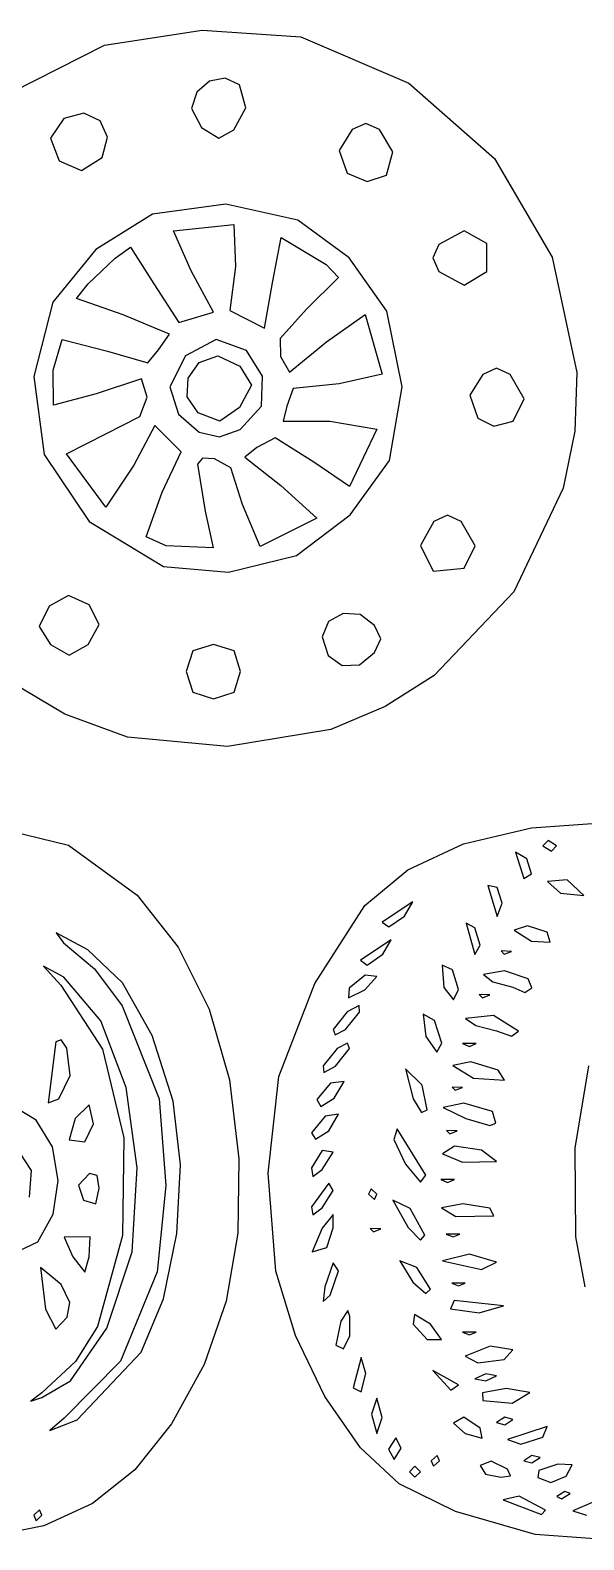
# Model space of a CAD drawing. Extents: x 1.4 to 78.7, y 1.5 to 53.2.
# Drawn here: x 33.5 to 42.1, y 5.02 to 28.5 of the extents above; entities that cross this region are included whole.
import ezdxf

# ---------------------------------------------------------------- set-up
doc = ezdxf.new("R2010")
doc.units = 0

msp = doc.modelspace()

# ---------------------------------------------------------------- linework, layer by layer
at = {"layer": 'Image'}
for p, q in [((34.651012, 28.271013), (36.169716, 28.504799)), ((36.169716, 28.504799), (37.701191, 28.400156)), ((33.222766, 27.548401), (34.651012, 28.271013)), ((37.701191, 28.400156), (39.383818, 27.681205)), ((36.282189, 27.710699), (36.086086, 27.542997)), ((36.526303, 27.758837), (36.282189, 27.710699)), ((36.750743, 27.65423), (36.526303, 27.758837)), ((36.086086, 27.542997), (36.005677, 27.288918)), ((36.848348, 27.296562), (36.750743, 27.65423)), ((39.383818, 27.681205), (40.713828, 26.50652)), ((36.005677, 27.288918), (36.159089, 26.992799)), ((36.664171, 26.956297), (36.848348, 27.296562)), ((34.019482, 27.130887), (33.812845, 26.824615)), ((34.331817, 27.214264), (34.019482, 27.130887)), ((34.581906, 27.092985), (34.331817, 27.214264)), ((34.699348, 26.838939), (34.581906, 27.092985)), ((38.715007, 27.055639), (38.503341, 26.959281)), ((38.926673, 26.959281), (38.715007, 27.055639)), ((33.812845, 26.824615), (33.94447, 26.47133)), ((34.613748, 26.524019), (34.699348, 26.838939)), ((36.159089, 26.992799), (36.42901, 26.824498)), ((36.42901, 26.824498), (36.664171, 26.956297)), ((36.664171, 26.956297), (36.664171, 26.956297)), ((38.503341, 26.959281), (38.297177, 26.635539)), ((39.135474, 26.61464), (38.926673, 26.959281)), ((38.297177, 26.635539), (38.424722, 26.280211)), ((39.03674, 26.248765), (39.135474, 26.61464)), ((33.94447, 26.47133), (34.292664, 26.322634)), ((34.292664, 26.322634), (34.613748, 26.524019)), ((34.613748, 26.524019), (34.613748, 26.524019)), ((40.713828, 26.50652), (41.610959, 24.973678)), ((38.424722, 26.280211), (38.736519, 26.151846)), ((38.736519, 26.151846), (39.03674, 26.248765)), ((39.03674, 26.248765), (39.03674, 26.248765)), ((35.39594, 25.642822), (34.516795, 25.093919)), ((36.535869, 25.798584), (35.39594, 25.642822)), ((37.656675, 25.548977), (36.535869, 25.798584)), ((35.724648, 25.386341), (36.663631, 25.484739)), ((35.999814, 24.759745), (35.724648, 25.386341)), ((36.663631, 25.484739), (36.686465, 24.82873)), ((38.454602, 24.961916), (37.656675, 25.548977)), ((40.242773, 25.385166), (39.850219, 25.1735)), ((40.595799, 25.189256), (40.242773, 25.385166)), ((34.814646, 24.957775), (35.055626, 25.129367)), ((35.055626, 25.129367), (35.420449, 24.558768)), ((37.262325, 24.575042), (37.396061, 25.279785)), ((37.396061, 25.279785), (38.099799, 24.86004)), ((39.850219, 25.1735), (39.753864, 24.961833)), ((40.593078, 24.750167), (40.595799, 25.189256)), ((34.516795, 25.093919), (33.8476, 24.271661)), ((34.39479, 24.558775), (34.814646, 24.957775)), ((39.039264, 24.131805), (38.454602, 24.961916)), ((39.753864, 24.961833), (39.850219, 24.750167)), ((41.610959, 24.973678), (41.994947, 23.180253)), ((36.344343, 24.120404), (35.999814, 24.759745)), ((36.686465, 24.82873), (36.60001, 24.146605)), ((38.28893, 24.657494), (37.792742, 24.166481)), ((38.099799, 24.86004), (38.28893, 24.657494)), ((39.850219, 24.750167), (40.242773, 24.538501)), ((40.242773, 24.538501), (40.593078, 24.750167)), ((40.593078, 24.750167), (40.593078, 24.750167)), ((34.215911, 24.331369), (34.39479, 24.558775)), ((35.420449, 24.558768), (35.804753, 23.958945)), ((37.136775, 23.870936), (37.262325, 24.575042)), ((33.8476, 24.271661), (33.553086, 23.118119)), ((34.94122, 24.075102), (34.215911, 24.331369)), ((35.663952, 23.776501), (34.94122, 24.075102)), ((35.804753, 23.958945), (36.344343, 24.120404)), ((36.60001, 24.146605), (37.136775, 23.870936)), ((37.792742, 24.166481), (37.381401, 23.710793)), ((38.099994, 23.655603), (38.703413, 24.079994)), ((38.703413, 24.079994), (38.968996, 23.155308)), ((39.278696, 22.957948), (39.039264, 24.131805)), ((35.492455, 23.531318), (35.663952, 23.776501)), ((33.85087, 23.216382), (33.990743, 23.691835)), ((33.990743, 23.691835), (34.698248, 23.510151)), ((34.698248, 23.510151), (35.323532, 23.328465)), ((35.323532, 23.328465), (35.492455, 23.531318)), ((36.385729, 23.691835), (35.911637, 23.441107)), ((36.859618, 23.521727), (36.385729, 23.691835)), ((37.110086, 23.121582), (36.859618, 23.521727)), ((37.381401, 23.710793), (37.389338, 23.429652)), ((37.527061, 23.184217), (38.099994, 23.655603)), ((35.911637, 23.441107), (35.667011, 22.955186)), ((35.953589, 23.092045), (36.123139, 23.335795)), ((36.123139, 23.335795), (36.414511, 23.437835)), ((36.414511, 23.437835), (36.752656, 23.277563)), ((36.752656, 23.277563), (36.937009, 22.983586)), ((37.389338, 23.429652), (37.527061, 23.184217)), ((33.553086, 23.118119), (33.712235, 21.907119)), ((33.860549, 22.673804), (33.85087, 23.216382)), ((35.223801, 23.080458), (34.524012, 22.848344)), ((35.31229, 22.794684), (35.223801, 23.080458)), ((35.938168, 22.80014), (35.953589, 23.092045)), ((37.092619, 22.656671), (37.110086, 23.121582)), ((38.968996, 23.155308), (38.298397, 23.001977)), ((40.535338, 23.149286), (40.329175, 22.825544)), ((40.747004, 23.245643), (40.535338, 23.149286)), ((40.958671, 23.149286), (40.747004, 23.245643)), ((41.173893, 22.771072), (40.958671, 23.149286)), ((41.994947, 23.180253), (41.964623, 22.266423)), ((34.524012, 22.848344), (33.860549, 22.673804)), ((35.20251, 22.495987), (35.31229, 22.794684)), ((35.667011, 22.955186), (35.799603, 22.533437)), ((36.109182, 22.553636), (35.938168, 22.80014)), ((36.937009, 22.983586), (36.74929, 22.634739)), ((37.585613, 22.929338), (37.485035, 22.654495)), ((38.298397, 23.001977), (37.585613, 22.929338)), ((39.080002, 21.810777), (39.278696, 22.957948)), ((40.329175, 22.825544), (40.45672, 22.470216)), ((36.441705, 22.421837), (36.109182, 22.553636)), ((36.109182, 22.553636), (36.109182, 22.553636)), ((36.74929, 22.634739), (36.441705, 22.421837)), ((36.762702, 22.292262), (37.092619, 22.656671)), ((37.485035, 22.654495), (37.426641, 22.421837)), ((41.006571, 22.424816), (41.173893, 22.771072)), ((34.672179, 22.226437), (35.20251, 22.495987)), ((35.431609, 22.357059), (35.104809, 21.73794)), ((35.636462, 22.152205), (35.431609, 22.357059)), ((35.799603, 22.533437), (36.12057, 22.251789)), ((37.426641, 22.421837), (38.155485, 22.421837)), ((38.155485, 22.421837), (38.884329, 22.297101)), ((40.45672, 22.470216), (40.703508, 22.343414)), ((40.703508, 22.343414), (41.006571, 22.424816)), ((41.006571, 22.424816), (41.006571, 22.424816)), ((34.058346, 21.912498), (34.672179, 22.226437)), ((35.841315, 21.947352), (35.636462, 22.152205)), ((36.12057, 22.251789), (36.438928, 22.179995)), ((36.438928, 22.179995), (36.762702, 22.292262)), ((36.762702, 22.292262), (36.762702, 22.292262)), ((37.306211, 22.16558), (37.020459, 22.014551)), ((37.904251, 21.78458), (37.306211, 22.16558)), ((38.884329, 22.297101), (38.45888, 21.405838)), ((41.964623, 22.266423), (41.783166, 21.381588)), ((33.712235, 21.907119), (34.411481, 20.864253)), ((34.674332, 21.086658), (34.058346, 21.912498)), ((35.549808, 21.318009), (35.841315, 21.947352)), ((36.175534, 21.849858), (36.095363, 21.754148)), ((36.36197, 21.836894), (36.175534, 21.849858)), ((37.020459, 22.014551), (36.83116, 21.861265)), ((36.83116, 21.861265), (37.392079, 21.420456)), ((35.104809, 21.73794), (34.674332, 21.086658)), ((36.095363, 21.754148), (36.215639, 21.024838)), ((36.617768, 21.695607), (36.36197, 21.836894)), ((36.794788, 21.127922), (36.617768, 21.695607)), ((38.45888, 21.405838), (37.904251, 21.78458)), ((38.469148, 20.965075), (39.080002, 21.810777)), ((37.392079, 21.420456), (37.952997, 20.913279)), ((41.783166, 21.381588), (41.013304, 19.766366)), ((35.297492, 20.62526), (35.549808, 21.318009)), ((36.215639, 21.024838), (36.341316, 20.453339)), ((37.071219, 20.474506), (36.794788, 21.127922)), ((37.952997, 20.913279), (37.071219, 20.474506)), ((37.636627, 20.333988), (38.469148, 20.965075)), ((39.985005, 20.959646), (39.773339, 20.863289)), ((40.196672, 20.863289), (39.985005, 20.959646)), ((34.411481, 20.864253), (35.569152, 20.164089)), ((39.773339, 20.863289), (39.561673, 20.489486)), ((40.411894, 20.485075), (40.196672, 20.863289)), ((35.607678, 20.48348), (35.297492, 20.62526)), ((36.341316, 20.453339), (35.607667, 20.48348)), ((35.607667, 20.48348), (35.607678, 20.48348)), ((39.561673, 20.489486), (39.761085, 20.089184)), ((40.244572, 20.138819), (40.411894, 20.485075)), ((36.580455, 20.076329), (37.636627, 20.333988)), ((37.636627, 20.333988), (37.636627, 20.333988)), ((35.569152, 20.164089), (36.580455, 20.076329)), ((39.761085, 20.089184), (40.244572, 20.138819)), ((40.244572, 20.138819), (40.244572, 20.138819)), ((41.013304, 19.766366), (39.778257, 18.469515)), ((33.791177, 19.547068), (33.635013, 19.228)), ((34.092358, 19.712507), (33.791177, 19.547068)), ((34.412137, 19.565723), (34.092358, 19.712507)), ((34.566345, 19.26134), (34.412137, 19.565723)), ((34.397012, 18.950508), (34.566345, 19.26134)), ((38.133092, 19.307357), (38.037674, 19.065892)), ((38.359798, 19.43127), (38.133092, 19.307357)), ((38.628472, 19.417732), (38.359798, 19.43127)), ((38.849793, 19.246841), (38.628472, 19.417732)), ((33.635013, 19.228), (33.809695, 18.948789)), ((38.037674, 19.065892), (38.128683, 18.776824)), ((38.946149, 19.035174), (38.849793, 19.246841)), ((38.849793, 18.823508), (38.946149, 19.035174)), ((33.809695, 18.948789), (34.100679, 18.781174)), ((34.100679, 18.781174), (34.397012, 18.950508)), ((34.397012, 18.950508), (34.397012, 18.950508)), ((36.02261, 18.848908), (35.92101, 18.527175)), ((36.344343, 18.950508), (36.02261, 18.848908)), ((36.666076, 18.848908), (36.344343, 18.950508)), ((36.767676, 18.527175), (36.666076, 18.848908)), ((38.615246, 18.631604), (38.849793, 18.823508)), ((38.849793, 18.823508), (38.849793, 18.823508)), ((38.128683, 18.776824), (38.348042, 18.624052)), ((38.348042, 18.624052), (38.615246, 18.631604)), ((34.035634, 17.868025), (33.164134, 18.385026)), ((35.92101, 18.527175), (36.02261, 18.205442)), ((36.666076, 18.205442), (36.767676, 18.527175)), ((39.778257, 18.469515), (39.015319, 17.982645)), ((36.02261, 18.205442), (36.344343, 18.103842)), ((36.344343, 18.103842), (36.666076, 18.205442)), ((36.666076, 18.205442), (36.666076, 18.205442)), ((35.007927, 17.507686), (34.035634, 17.868025)), ((39.015319, 17.982645), (38.170921, 17.625965)), ((38.170921, 17.625965), (36.565813, 17.362658)), ((36.565813, 17.362658), (35.007927, 17.507686)), ((35.007927, 17.507686), (35.007927, 17.507686)), ((32.711719, 16.160863), (34.090066, 15.829165)), ((40.231462, 15.846257), (41.287807, 16.094823)), ((41.287807, 16.094823), (42.525002, 16.185747)), ((34.090066, 15.829165), (35.158361, 15.049694)), ((39.365565, 15.443302), (40.231462, 15.846257)), ((41.546339, 15.902522), (41.46667, 15.817855)), ((41.46667, 15.817855), (41.598668, 15.733189)), ((41.678337, 15.817855), (41.546339, 15.902522)), ((41.598668, 15.733189), (41.678337, 15.817855)), ((41.678337, 15.817855), (41.678337, 15.817855)), ((41.215782, 15.613443), (41.04253, 15.718269)), ((41.04253, 15.718269), (41.171046, 15.309856)), ((41.289627, 15.382048), (41.215782, 15.613443)), ((38.699711, 14.889211), (39.365565, 15.443302)), ((41.171046, 15.309856), (41.289627, 15.382048)), ((41.289627, 15.382048), (41.289627, 15.382048)), ((41.841757, 15.288564), (41.537515, 15.263205)), ((42.101669, 15.045487), (41.841757, 15.288564)), ((35.158361, 15.049694), (35.797563, 14.240575)), ((40.753675, 15.169013), (40.610252, 15.201324)), ((40.610252, 15.201324), (40.756183, 14.71719)), ((40.831671, 14.923859), (40.753675, 15.169013)), ((41.537515, 15.263205), (41.740397, 15.081711)), ((41.740397, 15.081711), (42.101669, 15.045487)), ((42.101669, 15.045487), (42.101669, 15.045487)), ((37.92088, 13.677958), (38.699711, 14.889211)), ((39.44437, 14.94738), (38.969007, 14.630571)), ((39.314729, 14.724244), (39.44437, 14.94738)), ((40.756183, 14.71719), (40.831671, 14.923859)), ((40.831671, 14.923859), (40.831671, 14.923859)), ((38.969007, 14.630571), (39.071566, 14.555853)), ((39.071566, 14.555853), (39.314729, 14.724244)), ((39.314729, 14.724244), (39.314729, 14.724244)), ((40.410734, 14.542395), (40.275774, 14.612847)), ((40.275774, 14.612847), (40.409952, 14.124524)), ((41.229955, 14.570458), (41.018845, 14.505524)), ((41.532091, 14.473967), (41.229955, 14.570458)), ((34.390619, 14.200006), (33.897477, 14.462881)), ((33.897477, 14.462881), (34.016013, 14.307057)), ((39.105703, 14.354701), (38.63034, 14.037892)), ((38.976063, 14.131565), (39.105703, 14.354701)), ((40.491708, 14.272691), (40.410734, 14.542395)), ((41.018845, 14.505524), (41.289789, 14.335836)), ((41.289789, 14.335836), (41.582028, 14.320408)), ((41.582028, 14.320408), (41.532091, 14.473967)), ((41.532091, 14.473967), (41.532091, 14.473967)), ((34.016013, 14.307057), (34.495659, 13.902554)), ((34.932994, 13.685205), (34.390619, 14.200006)), ((35.797563, 14.240575), (36.278029, 13.278247)), ((38.732899, 13.963174), (38.976063, 14.131565)), ((38.976063, 14.131565), (38.976063, 14.131565)), ((40.409952, 14.124524), (40.491708, 14.272691)), ((40.491708, 14.272691), (40.491708, 14.272691)), ((40.978073, 14.175676), (40.815796, 14.18237)), ((40.815796, 14.18237), (40.866948, 14.131218)), ((40.866948, 14.131218), (40.978073, 14.175687)), ((40.978073, 14.175687), (40.978073, 14.175676)), ((34.018407, 13.772322), (33.702142, 13.943117)), ((33.702142, 13.943117), (33.970915, 13.65128)), ((34.495659, 13.902554), (34.924107, 13.329109)), ((38.63034, 14.037892), (38.732899, 13.963174)), ((40.06057, 13.887521), (39.899918, 13.95963)), ((39.899918, 13.95963), (39.927617, 13.612911)), ((40.154338, 13.584746), (40.06057, 13.887521)), ((40.869205, 13.871593), (40.543183, 13.818089)), ((41.238031, 13.748655), (40.869205, 13.871593)), ((33.970915, 13.65128), (34.621723, 12.653663)), ((34.592002, 13.094715), (34.018407, 13.772322)), ((35.389653, 12.86793), (34.932994, 13.685205)), ((37.359503, 12.227165), (37.92088, 13.677958)), ((38.702728, 13.803661), (38.455348, 13.605934)), ((38.696169, 13.578978), (38.88434, 13.782717)), ((38.88434, 13.782717), (38.702728, 13.803661)), ((40.543183, 13.818089), (40.686161, 13.699882)), ((40.686161, 13.699882), (41.001004, 13.616512)), ((41.29372, 13.610659), (41.238031, 13.748655)), ((38.455348, 13.605934), (38.442445, 13.45378)), ((38.442445, 13.45378), (38.696169, 13.578978)), ((38.696169, 13.578978), (38.696169, 13.578978)), ((39.927617, 13.612911), (40.075478, 13.420309)), ((40.075478, 13.420309), (40.154338, 13.584746)), ((40.154338, 13.584746), (40.154338, 13.584746)), ((40.639406, 13.49833), (40.47713, 13.505024)), ((40.47713, 13.505024), (40.528282, 13.453872)), ((40.528282, 13.453872), (40.639406, 13.498341)), ((40.639406, 13.498341), (40.639406, 13.49833)), ((41.001004, 13.616512), (41.184542, 13.537449)), ((41.184542, 13.537449), (41.29372, 13.610664)), ((41.29372, 13.610664), (41.29372, 13.610659)), ((34.924107, 13.329109), (35.501588, 11.880868)), ((36.278029, 13.278247), (36.594615, 12.176041)), ((38.426209, 13.232678), (38.207008, 12.961462)), ((38.397507, 12.960139), (38.616709, 13.231355)), ((38.609006, 13.333921), (38.426209, 13.232678)), ((38.616709, 13.231355), (38.609006, 13.333921)), ((38.616709, 13.231355), (38.616709, 13.231355)), ((39.782404, 13.098797), (39.60674, 13.200803)), ((39.60674, 13.200803), (39.648456, 12.849414)), ((40.698648, 13.180331), (40.261997, 13.129684)), ((41.085671, 12.936205), (40.698648, 13.180331)), ((34.98549, 12.05574), (34.592002, 13.094715)), ((38.207008, 12.961462), (38.238827, 12.876278)), ((38.238827, 12.876278), (38.397507, 12.960139)), ((39.897338, 12.748693), (39.782404, 13.098797)), ((40.261997, 13.129684), (40.422448, 13.022555)), ((40.422448, 13.022555), (40.747004, 12.939184)), ((40.747004, 12.939184), (40.977782, 12.858818)), ((40.977782, 12.858818), (41.085671, 12.936195)), ((41.085671, 12.936195), (41.085671, 12.936205)), ((33.89335, 12.76802), (33.773115, 11.82057)), ((33.977696, 12.799338), (33.89335, 12.76802)), ((34.064511, 12.671845), (33.977696, 12.799338)), ((35.719184, 11.847282), (35.389653, 12.86793)), ((38.429188, 12.748108), (38.270507, 12.664246)), ((38.461007, 12.662923), (38.429188, 12.748108)), ((39.648456, 12.849414), (39.817382, 12.60931)), ((39.817382, 12.60931), (39.897338, 12.748693)), ((39.897338, 12.748693), (39.897338, 12.748693)), ((40.429505, 12.741258), (40.217838, 12.741258)), ((40.217838, 12.741258), (40.323672, 12.698551)), ((40.323672, 12.698551), (40.429505, 12.741258)), ((40.429505, 12.741258), (40.429505, 12.741258)), ((34.115102, 12.246943), (34.064511, 12.671845)), ((34.621723, 12.653663), (34.951055, 11.27353)), ((38.270507, 12.664246), (38.051306, 12.393032)), ((38.241806, 12.391709), (38.461007, 12.662925)), ((38.461007, 12.662925), (38.461007, 12.662923)), ((40.344838, 12.459482), (40.065678, 12.40176)), ((40.769354, 12.326732), (40.344838, 12.459482)), ((33.942886, 11.883824), (34.115102, 12.246943)), ((34.115102, 12.246943), (34.115102, 12.246943)), ((37.193738, 10.726569), (37.359503, 12.227165)), ((38.051306, 12.393032), (38.059009, 12.290464)), ((38.059009, 12.290464), (38.241806, 12.391709)), ((39.59024, 12.093029), (39.328651, 12.349144)), ((39.328651, 12.349144), (39.451328, 11.881686)), ((40.065678, 12.40176), (40.387171, 12.202823)), ((40.87138, 12.172944), (40.769354, 12.326732)), ((42.175708, 12.393304), (41.963255, 11.113165)), ((35.160916, 10.807954), (34.98549, 12.05574)), ((36.594615, 12.176041), (36.742173, 10.947285)), ((38.164674, 12.127073), (37.953008, 11.871121)), ((38.376341, 12.149933), (38.164674, 12.127073)), ((38.221507, 11.893981), (38.376341, 12.149933)), ((39.667485, 11.709985), (39.59024, 12.093029)), ((39.59024, 12.093029), (39.59024, 12.093029)), ((40.216074, 12.059012), (40.053797, 12.065706)), ((40.053797, 12.065706), (40.104949, 12.014554)), ((40.104949, 12.014554), (40.216074, 12.059023)), ((40.216074, 12.059023), (40.216074, 12.059012)), ((40.387171, 12.202823), (40.87138, 12.172944)), ((40.87138, 12.172944), (40.87138, 12.172944)), ((33.590645, 11.551933), (33.274107, 11.742909)), ((33.773115, 11.82057), (33.942886, 11.883824)), ((34.412546, 11.7866), (34.196923, 11.577707)), ((34.479295, 11.490753), (34.412546, 11.7866)), ((35.501588, 11.880868), (35.602763, 10.532318)), ((35.832624, 10.853386), (35.719184, 11.847282)), ((37.953008, 11.871121), (38.016445, 11.760411)), ((38.016445, 11.760411), (38.221507, 11.893981)), ((38.221507, 11.893981), (38.221507, 11.893981)), ((39.451328, 11.881686), (39.580544, 11.667868)), ((40.237981, 11.815535), (39.917182, 11.745658)), ((39.917182, 11.745658), (40.268062, 11.576841)), ((40.682115, 11.683283), (40.237981, 11.815535)), ((33.841166, 11.134507), (33.590645, 11.551933)), ((34.196923, 11.577707), (34.100788, 11.245694)), ((38.082815, 11.614246), (37.871003, 11.351694)), ((38.291674, 11.643934), (38.082815, 11.614246)), ((38.13684, 11.385982), (38.291674, 11.643934)), ((39.580544, 11.667868), (39.667485, 11.709985)), ((40.268062, 11.576841), (40.640343, 11.465412)), ((40.733598, 11.501978), (40.682115, 11.683283)), ((40.682115, 11.683283), (40.682115, 11.683283)), ((34.347755, 11.212593), (34.479295, 11.490753)), ((34.951055, 11.27353), (34.932831, 9.753978)), ((37.871003, 11.351694), (37.93327, 11.252182)), ((37.93327, 11.252182), (38.13684, 11.385982)), ((38.13684, 11.385982), (38.13684, 11.385982)), ((39.20184, 11.414144), (39.148718, 11.249635)), ((39.646339, 10.696714), (39.20184, 11.414144)), ((40.131407, 11.381669), (39.96913, 11.388363)), ((39.96913, 11.388363), (40.020282, 11.337211)), ((40.020282, 11.337211), (40.131407, 11.38168)), ((40.131407, 11.38168), (40.131407, 11.381669)), ((40.640343, 11.465412), (40.733598, 11.501978)), ((33.323914, 11.051583), (33.513567, 10.768643)), ((33.929443, 10.612221), (33.841166, 11.134507)), ((34.100788, 11.245694), (34.347755, 11.212593)), ((34.347755, 11.212593), (34.347755, 11.212593)), ((38.037674, 11.076541), (37.868341, 10.806439)), ((38.207008, 11.050295), (38.037674, 11.076541)), ((38.037674, 10.780219), (38.207008, 11.050318)), ((38.207008, 11.050318), (38.207008, 11.050295)), ((39.148718, 11.249635), (39.328839, 10.864721)), ((40.09318, 11.144089), (39.905331, 11.027797)), ((40.511259, 11.082648), (40.09318, 11.144089)), ((40.747004, 10.90929), (40.511259, 11.082648)), ((41.963255, 11.113165), (41.971117, 9.73321)), ((35.080327, 9.503915), (35.160916, 10.807954)), ((35.776666, 9.784695), (35.832624, 10.853386)), ((36.742173, 10.947285), (36.721976, 9.79366)), ((37.868341, 10.806439), (37.891403, 10.672282)), ((39.328839, 10.864721), (39.564075, 10.585031)), ((39.905331, 11.027797), (40.215034, 10.898043)), ((40.215034, 10.898043), (40.747004, 10.909288)), ((40.747004, 10.909288), (40.747004, 10.90929)), ((33.513567, 10.768643), (33.47824, 10.350626)), ((33.854215, 10.0864), (33.929443, 10.612221)), ((34.41915, 10.721939), (34.24575, 10.536628)), ((34.535511, 10.689839), (34.41915, 10.721939)), ((34.566345, 10.490077), (34.535511, 10.689839)), ((37.313064, 9.202233), (37.193738, 10.726569)), ((38.139274, 10.568529), (37.868341, 10.199806)), ((37.891403, 10.672282), (38.037674, 10.780219)), ((38.207008, 10.45465), (38.139274, 10.568529)), ((39.564075, 10.585031), (39.646339, 10.696714)), ((39.646339, 10.696714), (39.646339, 10.696714)), ((40.090839, 10.624602), (39.879172, 10.624602)), ((39.879172, 10.624602), (39.985005, 10.581895)), ((39.985005, 10.581895), (40.090839, 10.624602)), ((40.090839, 10.624602), (40.090839, 10.624602)), ((34.24575, 10.536628), (34.325181, 10.304811)), ((34.5181, 10.25019), (34.566345, 10.490077)), ((34.566345, 10.490077), (34.566345, 10.490077)), ((35.602763, 10.532318), (35.468177, 9.191948)), ((38.037674, 10.187529), (38.207008, 10.45465)), ((38.207008, 10.45465), (38.207008, 10.45465)), ((38.794676, 10.483862), (38.75734, 10.399196)), ((38.75734, 10.399196), (38.847005, 10.314529)), ((38.88434, 10.399196), (38.794676, 10.483862)), ((38.847005, 10.314529), (38.88434, 10.399196)), ((38.88434, 10.399196), (38.88434, 10.399196)), ((34.325181, 10.304811), (34.5181, 10.25019)), ((37.868341, 10.199806), (37.891562, 10.078002)), ((37.891562, 10.078002), (38.037674, 10.187529)), ((39.4007, 10.175911), (39.132396, 10.305927)), ((39.132396, 10.305927), (39.371006, 9.881679)), ((39.633367, 9.75936), (39.4007, 10.175911)), ((39.4007, 10.175911), (39.4007, 10.175911)), ((40.221929, 10.248124), (39.891342, 10.188556)), ((39.891342, 10.188556), (40.112005, 10.050211)), ((40.642745, 10.181568), (40.221929, 10.248124)), ((40.705042, 10.061127), (40.642745, 10.181568)), ((33.61422, 9.658371), (33.854215, 10.0864)), ((38.037674, 9.868093), (37.87884, 9.500575)), ((38.207008, 10.083365), (38.037674, 9.868093)), ((38.105408, 9.569463), (38.207008, 9.877213)), ((38.207008, 9.877213), (38.207008, 10.083365)), ((38.946075, 9.857681), (38.783799, 9.864375)), ((38.783799, 9.864375), (38.83495, 9.813224)), ((39.371006, 9.881679), (39.566184, 9.684719)), ((40.112005, 10.050211), (40.705042, 10.061138)), ((40.705042, 10.061138), (40.705042, 10.061127)), ((33.232702, 9.478219), (33.61422, 9.658371)), ((33.61422, 9.658371), (33.61422, 9.658371)), ((34.430747, 9.735783), (34.022164, 9.731814)), ((34.022164, 9.731814), (34.1612, 9.421638)), ((34.410445, 9.425599), (34.430739, 9.735775)), ((34.430739, 9.735775), (34.430747, 9.735783)), ((34.932831, 9.753978), (34.540967, 8.338105)), ((35.56787, 8.771445), (35.776666, 9.784695)), ((36.721976, 9.79366), (36.54343, 8.733865)), ((38.83495, 9.813224), (38.946075, 9.857692)), ((38.946075, 9.857692), (38.946075, 9.857681)), ((39.566184, 9.684719), (39.633367, 9.75936)), ((40.175505, 9.777936), (39.963839, 9.777936)), ((39.963839, 9.777936), (40.069672, 9.73523)), ((40.069672, 9.73523), (40.175505, 9.777936)), ((40.175505, 9.777936), (40.175505, 9.777936)), ((41.971117, 9.73321), (42.117502, 8.959872)), ((34.1612, 9.421638), (34.346414, 9.186178)), ((34.346414, 9.186178), (34.410445, 9.425599)), ((34.685209, 8.313494), (35.080327, 9.503915)), ((37.87884, 9.500575), (38.105408, 9.569463)), ((38.105408, 9.569463), (38.105408, 9.569463)), ((40.323672, 9.467863), (39.904888, 9.359608)), ((40.747004, 9.340864), (40.323672, 9.467863)), ((33.977527, 8.995977), (33.658051, 9.255744)), ((33.658051, 9.255744), (33.733081, 8.60986)), ((35.468177, 9.191948), (34.902058, 7.800078)), ((37.619056, 8.19797), (37.313064, 9.202233)), ((38.20721, 9.331328), (38.07552, 8.957226)), ((38.158599, 8.827887), (38.291674, 9.204654)), ((38.291674, 9.204654), (38.20721, 9.331328)), ((38.291674, 9.204654), (38.291674, 9.204654)), ((39.506557, 9.260608), (39.241351, 9.362696)), ((39.241351, 9.362696), (39.446515, 9.031508)), ((39.718224, 8.922613), (39.506557, 9.260608)), ((39.506557, 9.260608), (39.506557, 9.260608)), ((39.904888, 9.359608), (40.514171, 9.225392)), ((40.514171, 9.225392), (40.747004, 9.340864)), ((40.747004, 9.340864), (40.747004, 9.340864)), ((34.110999, 8.711943), (33.977527, 8.995977)), ((38.07552, 8.957226), (38.052193, 8.73026)), ((39.446515, 9.031508), (39.648359, 8.853542)), ((40.260172, 9.015945), (40.048505, 9.015945)), ((40.048505, 9.015945), (40.154338, 8.973239)), ((40.154338, 8.973239), (40.260172, 9.015945)), ((40.260172, 9.015945), (40.260172, 9.015945)), ((34.070914, 8.487978), (34.110999, 8.711943)), ((35.2228, 7.943873), (35.56787, 8.771445)), ((36.54343, 8.733865), (36.201998, 7.750068)), ((38.052193, 8.73026), (38.158599, 8.827887)), ((39.648359, 8.853542), (39.718224, 8.922613)), ((40.085473, 8.747399), (40.029643, 8.617478)), ((40.85402, 8.660864), (40.085473, 8.747399)), ((33.733081, 8.60986), (33.894995, 8.298577)), ((33.894995, 8.298577), (34.070914, 8.487978)), ((34.070914, 8.487978), (34.070914, 8.487978)), ((38.433297, 8.590109), (38.324236, 8.423705)), ((38.46764, 8.494206), (38.433297, 8.590109)), ((38.463963, 8.197873), (38.46764, 8.494206)), ((39.469288, 8.526217), (39.449947, 8.376898)), ((39.721018, 8.377691), (39.469288, 8.526217)), ((40.029643, 8.617478), (40.477905, 8.555099)), ((40.477905, 8.555099), (40.85402, 8.660864)), ((40.85402, 8.660864), (40.85402, 8.660864)), ((34.120095, 7.493688), (34.685209, 8.313494)), ((34.540967, 8.338105), (34.200438, 7.79478)), ((38.324236, 8.423705), (38.245737, 8.049714)), ((39.449947, 8.376898), (39.669681, 8.137126)), ((39.890351, 8.136863), (39.721018, 8.377726)), ((39.721018, 8.377726), (39.721018, 8.377691)), ((40.429505, 8.253946), (40.217838, 8.253946)), ((40.217838, 8.253946), (40.323672, 8.21124)), ((40.323672, 8.21124), (40.429505, 8.253946)), ((40.429505, 8.253946), (40.429505, 8.253946)), ((38.076675, 7.251036), (37.619056, 8.19797)), ((38.245737, 8.049714), (38.365808, 7.990837)), ((38.365808, 7.990837), (38.463955, 8.197873)), ((38.463955, 8.197873), (38.463963, 8.197873)), ((39.669681, 8.137126), (39.890351, 8.136863)), ((40.648475, 8.035992), (40.260008, 7.880373)), ((41.001004, 7.97979), (40.648475, 8.035992)), ((34.200438, 7.79478), (33.677347, 7.310258)), ((34.902058, 7.800078), (34.021688, 6.914788)), ((34.227679, 6.889288), (35.2228, 7.943873)), ((36.201998, 7.750068), (35.693141, 6.824436)), ((38.640215, 7.859207), (38.518004, 7.38586)), ((38.715007, 7.610202), (38.640215, 7.859207)), ((40.260008, 7.880373), (40.457514, 7.775555)), ((40.457514, 7.775555), (40.86708, 7.82593)), ((40.86708, 7.82593), (41.001004, 7.97979)), ((40.86708, 7.82593), (40.86708, 7.82593)), ((38.643725, 7.325165), (38.715007, 7.610202)), ((38.715007, 7.610202), (38.715007, 7.610202)), ((40.154338, 7.432895), (39.754022, 7.656446)), ((39.754022, 7.656446), (40.037705, 7.351207)), ((40.577671, 7.605207), (40.408338, 7.528465)), ((40.408338, 7.528465), (40.577671, 7.496008)), ((40.747004, 7.572748), (40.577671, 7.605207)), ((40.577671, 7.496008), (40.747004, 7.572748)), ((40.747004, 7.572748), (40.747004, 7.572748)), ((33.677347, 7.310258), (33.508013, 7.181448)), ((33.677347, 7.236508), (34.120095, 7.493688)), ((34.120095, 7.493688), (34.120095, 7.493688)), ((38.518004, 7.38586), (38.643725, 7.325165)), ((40.037705, 7.351207), (40.154338, 7.432895)), ((40.154338, 7.432895), (40.154338, 7.432895)), ((40.895171, 7.373834), (40.529427, 7.306375)), ((40.529427, 7.306375), (40.531856, 7.187507)), ((41.262814, 7.314236), (40.895171, 7.373834)), ((40.990421, 7.150124), (41.262814, 7.314236)), ((33.508013, 7.181448), (33.677347, 7.236508)), ((38.632828, 6.452829), (38.076675, 7.251036)), ((38.88434, 7.224208), (38.799673, 6.975203)), ((38.969007, 6.922877), (38.88434, 7.224208)), ((40.531856, 7.187507), (40.990421, 7.150124)), ((40.990421, 7.150124), (40.990421, 7.150124)), ((34.021688, 6.914788), (33.802696, 6.724666)), ((33.802696, 6.724666), (34.227679, 6.889282)), ((34.227679, 6.889282), (34.227679, 6.889288)), ((35.693141, 6.824436), (35.121341, 6.108437)), ((38.799673, 6.975203), (38.88434, 6.673875)), ((38.88434, 6.673875), (38.969007, 6.922877)), ((38.969007, 6.922877), (38.969007, 6.922877)), ((40.236026, 6.927875), (40.07546, 6.837573)), ((40.07546, 6.837573), (40.260182, 6.676513)), ((40.493005, 6.758541), (40.236026, 6.927875)), ((40.874004, 6.927875), (40.747004, 6.845864)), ((40.747004, 6.845864), (40.874004, 6.81259)), ((41.001004, 6.894598), (40.874004, 6.927875)), ((40.874004, 6.81259), (41.001004, 6.894598)), ((41.001004, 6.894598), (41.001004, 6.894598)), ((39.178378, 6.606358), (39.067715, 6.431612)), ((39.26534, 6.448096), (39.178378, 6.606358)), ((40.260182, 6.676513), (40.522514, 6.604623)), ((40.493015, 6.758541), (40.493005, 6.758541)), ((40.522514, 6.604623), (40.493015, 6.758541)), ((41.531556, 6.786936), (40.916337, 6.580924)), ((40.916337, 6.580924), (41.12384, 6.507818)), ((41.12384, 6.507818), (41.463315, 6.618617)), ((41.463315, 6.618617), (41.531556, 6.786936)), ((41.463315, 6.618617), (41.463315, 6.618617)), ((39.23442, 5.894747), (38.632828, 6.452829)), ((39.067715, 6.431612), (39.152381, 6.269335)), ((39.152381, 6.269335), (39.26534, 6.448098)), ((39.26534, 6.448098), (39.26534, 6.448096)), ((35.121341, 6.108437), (34.466535, 5.585351)), ((39.477006, 6.165876), (39.392339, 6.081209)), ((39.561673, 6.081209), (39.477006, 6.165876)), ((39.82067, 6.335209), (39.731006, 6.250542)), ((39.731006, 6.250542), (39.768341, 6.165876)), ((39.768341, 6.165876), (39.858005, 6.250542)), ((39.858005, 6.250542), (39.82067, 6.335209)), ((39.858005, 6.250542), (39.858005, 6.250542)), ((40.662844, 6.246983), (40.493005, 6.179986)), ((40.493005, 6.179986), (40.572945, 6.042253)), ((40.916337, 6.123542), (40.662844, 6.246983)), ((40.964093, 6.019908), (40.916337, 6.123542)), ((40.916337, 6.123542), (40.916337, 6.123542)), ((41.297337, 6.335209), (41.170337, 6.253198)), ((41.170337, 6.253198), (41.297337, 6.219925)), ((41.424337, 6.301932), (41.297337, 6.335209)), ((41.297337, 6.219925), (41.424337, 6.301932)), ((41.699503, 6.198115), (41.403883, 6.101479)), ((41.424337, 6.301932), (41.424337, 6.301932)), ((41.920721, 6.191076), (41.699503, 6.198115)), ((41.830736, 6.013476), (41.920721, 6.191076)), ((40.108533, 5.464167), (39.23442, 5.894747)), ((39.392339, 6.081209), (39.477006, 5.996542)), ((39.477006, 5.996542), (39.561673, 6.081209)), ((39.561673, 6.081209), (39.561673, 6.081209)), ((40.572945, 6.042253), (40.813817, 5.996542)), ((40.813817, 5.996542), (40.964093, 6.019908)), ((41.403883, 6.101479), (41.38562, 5.99069)), ((41.38562, 5.99069), (41.588634, 5.91515)), ((41.588634, 5.91515), (41.830736, 6.01347)), ((41.830736, 6.01347), (41.830736, 6.013476)), ((41.096804, 5.699183), (40.84979, 5.645639)), ((40.84979, 5.645639), (41.445503, 5.413894)), ((41.509003, 5.483545), (41.096804, 5.699183)), ((41.809734, 5.774846), (41.683196, 5.695254)), ((41.683196, 5.695254), (41.758005, 5.657876)), ((41.758005, 5.657876), (41.889402, 5.741572)), ((41.889402, 5.741572), (41.809734, 5.774846)), ((41.889402, 5.741572), (41.889402, 5.741572)), ((42.450802, 5.693746), (41.932347, 5.474951)), ((33.640011, 5.488543), (33.550347, 5.403876)), ((33.550347, 5.403876), (33.587682, 5.31921)), ((33.587682, 5.31921), (33.677347, 5.403876)), ((33.677347, 5.403876), (33.640011, 5.488543)), ((33.677347, 5.403876), (33.677347, 5.403876)), ((34.466535, 5.585351), (33.706023, 5.241271)), ((41.348529, 5.105943), (40.108533, 5.464167)), ((41.445503, 5.413894), (41.509003, 5.483545)), ((41.509003, 5.483545), (41.509003, 5.483545)), ((41.932347, 5.474951), (42.143326, 5.406858)), ((33.706023, 5.241271), (32.817108, 5.062289)), ((42.487388, 5.022515), (41.348529, 5.105943)), ((41.348529, 5.105943), (41.348529, 5.105943))]:
    msp.add_line(p, q, dxfattribs=at)

doc.saveas('drawing.dxf')
